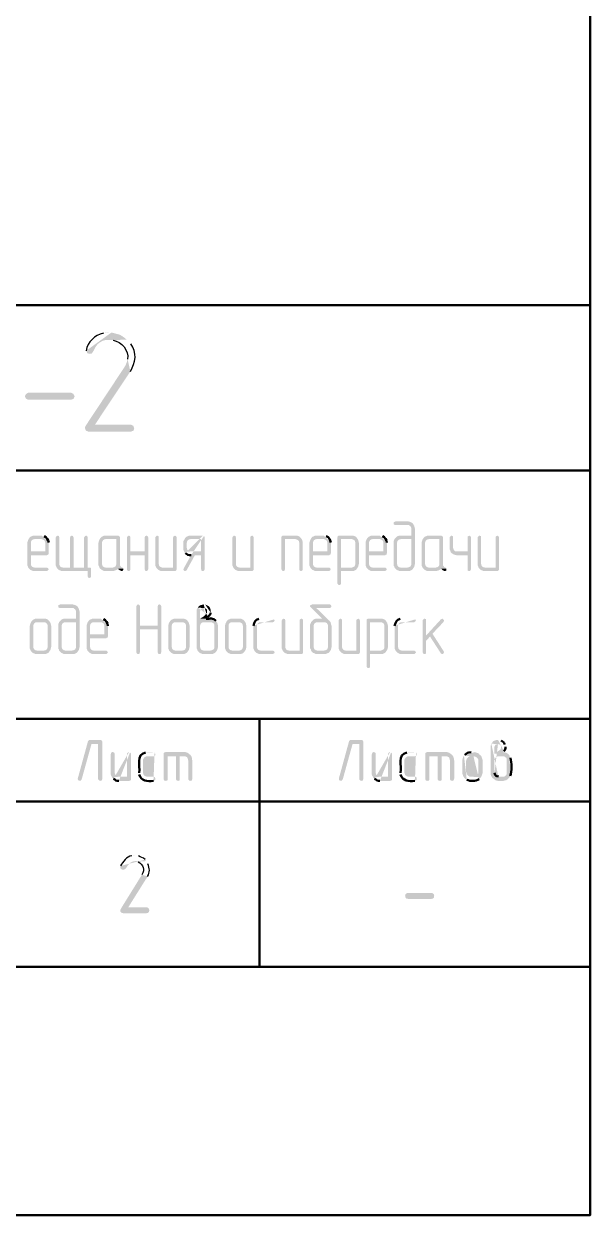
# Model space of a CAD drawing. Header units: millimetres. Extents: x -211 to 10565, y -2293 to 2244.
# Drawn here: x 5457.9 to 5492.1, y -361.3 to -289.3 of the extents above; entities that cross this region are included whole.
import ezdxf

# ---------------------------------------------------------------- set-up
doc = ezdxf.new("R2010")
doc.units = ezdxf.units.MM
doc.layers.add('PDF _Геометрия', color=7, linetype='Continuous')
doc.layers.add('PDF _Сплошная заливка', color=7, linetype='Continuous')

msp = doc.modelspace()

# ---------------------------------------------------------------- hatches: boundary and pattern name
at = {"layer": 'PDF _Сплошная заливка', "transparency": 33554559}
h = msp.add_hatch(color=256, dxfattribs=at)
h.paths.add_polyline_path([(5463.058, -307.929), (5462.91, -307.929), (5462.74, -307.972)], flags=0)
h.paths.add_polyline_path([(5461.704, -309.03), (5461.767, -309.178), (5461.915, -309.22), (5462.042, -309.199), (5462.106, -309.093), (5462.127, -309.072), (5462.211, -308.903), (5462.296, -308.755), (5462.402, -308.628), (5462.529, -308.522), (5462.74, -308.416), (5462.91, -308.374), (5463.079, -308.374), (5464.137, -308.353), (5464.01, -308.247), (5463.862, -308.141), (5463.714, -308.056), (5463.545, -308.014), (5463.396, -307.972), (5463.227, -307.929)], flags=0)
h = msp.add_hatch(color=256, dxfattribs=at)
h.paths.add_polyline_path([(5464.137, -308.353), (5463.079, -308.374), (5463.164, -308.374), (5463.333, -308.395)], flags=0)
h.paths.add_polyline_path([(5464.2, -309.538), (5464.158, -309.707), (5464.095, -309.876), (5464.01, -310.024), (5461.661, -313.579), (5461.619, -313.685), (5461.682, -313.854), (5461.831, -313.918), (5464.412, -313.918), (5464.56, -313.854), (5464.603, -313.706), (5464.539, -313.558), (5464.391, -313.495), (5462.233, -313.495), (5464.37, -310.278)], flags=0)
h.paths.add_polyline_path([(5464.391, -308.607), (5464.285, -308.48)], flags=0)
for points in [[(5460.794, -311.992), (5458.212, -311.992), (5458.064, -311.929), (5458, -311.781), (5458.064, -311.654), (5458.191, -311.569), (5460.794, -311.569), (5460.921, -311.633), (5461.005, -311.781), (5460.942, -311.929)], [(5481.108, -319.335), (5480.367, -319.335), (5480.367, -319.356), (5480.282, -319.377), (5480.261, -319.462), (5480.282, -319.525), (5480.367, -319.568), (5481.192, -319.568), (5481.277, -319.631), (5481.319, -319.695), (5481.34, -319.779), (5481.34, -320.202), (5480.6, -320.202), (5480.536, -320.224), (5480.452, -320.266), (5480.388, -320.329), (5480.325, -320.393), (5481.34, -320.414), (5481.34, -321.916), (5481.319, -322.001), (5481.277, -322.065), (5481.192, -322.107), (5481.108, -322.128), (5480.684, -322.128), (5480.325, -322.149), (5480.388, -322.213), (5480.452, -322.276), (5480.536, -322.297), (5480.6, -322.34), (5481.213, -322.34), (5481.277, -322.319), (5481.362, -322.276), (5481.425, -322.213), (5481.51, -322.086), (5481.552, -321.916), (5481.552, -319.779), (5481.51, -319.61), (5481.467, -319.547), (5481.425, -319.462), (5481.362, -319.42), (5481.277, -319.377), (5481.213, -319.356)], [(5459.968, -320.202), (5459.905, -320.245), (5459.863, -320.308), (5459.863, -322.001), (5459.905, -322.086), (5459.926, -322.149), (5460.053, -322.276), (5460.117, -322.297), (5460.201, -322.34), (5461.788, -322.34), (5461.788, -322.657), (5461.831, -322.742), (5461.894, -322.763), (5461.979, -322.721), (5462, -322.657), (5462, -322.213), (5461.979, -322.149), (5461.894, -322.128), (5460.286, -322.128), (5460.201, -322.107), (5460.138, -322.065), (5460.095, -322.001), (5460.074, -321.916), (5460.074, -320.308), (5460.053, -320.224)], [(5460.836, -320.202), (5460.751, -320.245), (5460.73, -320.308), (5460.73, -322.128), (5460.286, -322.128), (5460.942, -322.128), (5460.942, -320.308), (5460.899, -320.224)], [(5461.682, -320.202), (5461.619, -320.245), (5461.577, -320.308), (5461.577, -322.128), (5460.942, -322.128), (5461.788, -322.128), (5461.788, -320.308), (5461.767, -320.224)], [(5463.629, -320.202), (5462.783, -320.202), (5462.698, -320.245), (5462.635, -320.266), (5462.571, -320.329), (5462.529, -320.393), (5463.523, -320.414), (5463.523, -321.916), (5463.502, -322.001), (5463.46, -322.065), (5463.396, -322.107), (5463.312, -322.128), (5462.867, -322.128), (5463.883, -322.128), (5463.82, -322.107), (5463.777, -322.043), (5463.735, -322.001), (5463.735, -320.287), (5463.693, -320.224)], [(5464.264, -320.202), (5464.2, -320.245), (5464.158, -320.308), (5464.158, -322.234), (5464.2, -322.319), (5464.264, -322.34), (5464.349, -322.319), (5464.37, -322.234), (5464.37, -321.387), (5465.237, -321.387), (5464.37, -321.155), (5464.37, -320.308), (5464.349, -320.224)], [(5465.343, -320.202), (5465.259, -320.245), (5465.237, -320.308), (5465.237, -321.155), (5464.37, -321.155), (5465.237, -321.387), (5465.237, -322.234), (5465.259, -322.319), (5465.343, -322.34), (5465.407, -322.319), (5465.449, -322.234), (5465.449, -320.308), (5465.407, -320.224)], [(5465.978, -320.202), (5465.914, -320.245), (5465.872, -320.308), (5465.872, -322.001), (5465.914, -322.086), (5465.936, -322.149), (5466.295, -322.128), (5466.211, -322.107), (5466.147, -322.065), (5466.105, -322.001), (5466.084, -321.916), (5466.084, -320.308), (5466.063, -320.224)], [(5467.057, -320.202), (5466.972, -320.245), (5466.951, -320.308), (5466.951, -322.128), (5466.295, -322.128), (5465.936, -322.149), (5466.063, -322.276), (5466.126, -322.297), (5466.211, -322.34), (5467.078, -322.34), (5467.142, -322.297), (5467.163, -322.234), (5467.163, -320.308), (5467.121, -320.224)], [(5470.633, -320.202), (5470.57, -320.245), (5470.527, -320.308), (5470.527, -322.001), (5470.57, -322.086), (5470.591, -322.149), (5470.951, -322.128), (5470.866, -322.107), (5470.803, -322.065), (5470.76, -322.001), (5470.739, -321.916), (5470.739, -320.308), (5470.718, -320.224)], [(5471.712, -320.202), (5471.628, -320.245), (5471.607, -320.308), (5471.607, -322.128), (5470.951, -322.128), (5470.591, -322.149), (5470.718, -322.276), (5470.781, -322.297), (5470.866, -322.34), (5471.734, -322.34), (5471.797, -322.297), (5471.818, -322.234), (5471.818, -320.308), (5471.776, -320.224)], [(5474.357, -320.202), (5473.575, -320.202), (5473.511, -320.224), (5473.49, -320.308), (5473.49, -322.234), (5473.532, -322.319), (5473.596, -322.34), (5473.68, -322.319), (5473.702, -322.234), (5473.702, -320.414), (5474.357, -320.414), (5474.696, -320.393), (5474.654, -320.329), (5474.59, -320.266), (5474.506, -320.224), (5474.442, -320.202)], [(5477.743, -320.202), (5476.96, -320.202), (5476.897, -320.224), (5476.876, -320.308), (5476.876, -323.101), (5476.918, -323.165), (5476.981, -323.186), (5477.066, -323.165), (5477.087, -323.08), (5477.087, -322.34), (5477.828, -322.34), (5477.891, -322.319), (5477.976, -322.276), (5478.039, -322.213), (5478.082, -322.149), (5477.087, -322.128), (5477.087, -320.414), (5477.743, -320.414), (5478.082, -320.393), (5478.039, -320.329), (5477.976, -320.266), (5477.891, -320.224), (5477.828, -320.202)], [(5483.139, -320.202), (5482.293, -320.202), (5482.208, -320.245), (5482.145, -320.266), (5482.081, -320.329), (5482.039, -320.393), (5483.033, -320.414), (5483.033, -321.916), (5483.012, -322.001), (5482.97, -322.065), (5482.906, -322.107), (5482.822, -322.128), (5482.377, -322.128), (5483.393, -322.128), (5483.33, -322.107), (5483.287, -322.043), (5483.245, -322.001), (5483.245, -320.287), (5483.203, -320.224)], [(5483.753, -320.202), (5483.689, -320.245), (5483.647, -320.308), (5483.647, -321.028), (5483.689, -321.112), (5483.71, -321.197), (5484.07, -321.155), (5483.985, -321.155), (5483.922, -321.091), (5483.88, -321.028), (5483.859, -320.943), (5483.859, -320.308), (5483.837, -320.224)], [(5484.832, -320.202), (5484.747, -320.245), (5484.726, -320.308), (5484.726, -321.155), (5484.07, -321.155), (5483.71, -321.197), (5483.774, -321.261), (5483.901, -321.345), (5483.985, -321.366), (5484.07, -321.387), (5484.726, -321.387), (5484.726, -322.234), (5484.747, -322.319), (5484.832, -322.34), (5484.895, -322.319), (5484.938, -322.234), (5484.938, -320.308), (5484.895, -320.224)], [(5485.446, -320.202), (5485.382, -320.245), (5485.34, -320.308), (5485.34, -322.001), (5485.382, -322.086), (5485.403, -322.149), (5485.763, -322.128), (5485.678, -322.107), (5485.615, -322.065), (5485.573, -322.001), (5485.551, -321.916), (5485.551, -320.308), (5485.53, -320.224)], [(5486.525, -320.202), (5486.44, -320.245), (5486.419, -320.308), (5486.419, -322.128), (5485.763, -322.128), (5485.403, -322.149), (5485.53, -322.276), (5485.594, -322.297), (5485.678, -322.34), (5486.546, -322.34), (5486.609, -322.297), (5486.631, -322.234), (5486.631, -320.308), (5486.588, -320.224)], [(5458.233, -320.393), (5458.191, -320.478), (5458.17, -320.541), (5458.149, -320.626), (5458.149, -322.001), (5458.191, -322.086), (5458.212, -322.149), (5458.339, -322.276), (5458.403, -322.297), (5458.487, -322.34), (5459.334, -322.34), (5459.397, -322.297), (5459.439, -322.234), (5459.397, -322.17), (5459.334, -322.128), (5458.572, -322.128), (5458.487, -322.107), (5458.424, -322.065), (5458.381, -322.001), (5458.36, -321.916), (5458.36, -321.387), (5459.334, -321.387), (5459.355, -321.366), (5459.418, -321.345), (5459.439, -321.261), (5458.36, -321.155), (5458.36, -320.626), (5458.381, -320.541), (5458.424, -320.478), (5458.487, -320.435), (5458.572, -320.414), (5459.016, -320.414)], [(5462.529, -320.393), (5462.486, -320.478), (5462.465, -320.541), (5462.444, -320.626), (5462.444, -322.001), (5462.486, -322.086), (5462.508, -322.149), (5462.635, -322.276), (5462.698, -322.297), (5462.783, -322.34), (5463.333, -322.34), (5463.418, -322.319), (5463.481, -322.297), (5463.566, -322.255), (5463.629, -322.192), (5463.947, -322.192), (5463.883, -322.128), (5462.867, -322.128), (5462.783, -322.107), (5462.719, -322.065), (5462.677, -322.001), (5462.656, -321.916), (5462.656, -320.626), (5462.677, -320.541), (5462.719, -320.478), (5462.783, -320.435), (5462.867, -320.414), (5463.523, -320.414)], [(5467.65, -320.393), (5467.607, -320.478), (5467.565, -320.541), (5467.565, -321.028), (5467.586, -321.112), (5467.628, -321.197), (5467.988, -321.155), (5467.904, -321.155), (5467.84, -321.091), (5467.798, -321.028), (5467.777, -320.943), (5467.777, -320.626), (5467.798, -320.541), (5467.84, -320.478), (5467.904, -320.435), (5467.988, -320.414), (5468.644, -320.414)], [(5474.696, -320.393), (5474.357, -320.414), (5474.421, -320.435), (5474.506, -320.478), (5474.548, -320.541), (5474.569, -320.626), (5474.569, -322.234), (5474.59, -322.319), (5474.675, -322.34), (5474.738, -322.319), (5474.781, -322.234), (5474.781, -320.626), (5474.738, -320.456)], [(5475.267, -320.393), (5475.225, -320.478), (5475.204, -320.541), (5475.183, -320.626), (5475.183, -322.001), (5475.225, -322.086), (5475.246, -322.149), (5475.373, -322.276), (5475.437, -322.297), (5475.521, -322.34), (5476.368, -322.34), (5476.431, -322.297), (5476.474, -322.234), (5476.431, -322.17), (5476.368, -322.128), (5475.606, -322.128), (5475.521, -322.107), (5475.458, -322.065), (5475.416, -322.001), (5475.394, -321.916), (5475.394, -321.387), (5476.368, -321.387), (5476.389, -321.366), (5476.452, -321.345), (5476.474, -321.261), (5475.394, -321.155), (5475.394, -320.626), (5475.416, -320.541), (5475.458, -320.478), (5475.521, -320.435), (5475.606, -320.414), (5476.05, -320.414)], [(5478.082, -320.393), (5477.743, -320.414), (5477.807, -320.435), (5477.891, -320.478), (5477.934, -320.541), (5477.955, -320.626), (5477.955, -321.916), (5477.934, -322.001), (5477.891, -322.065), (5477.807, -322.107), (5477.743, -322.128), (5477.087, -322.128), (5478.082, -322.149), (5478.124, -322.086), (5478.166, -321.916), (5478.166, -320.626), (5478.124, -320.456)], [(5478.653, -320.393), (5478.611, -320.478), (5478.59, -320.541), (5478.568, -320.626), (5478.568, -322.001), (5478.611, -322.086), (5478.632, -322.149), (5478.759, -322.276), (5478.822, -322.297), (5478.907, -322.34), (5479.753, -322.34), (5479.817, -322.297), (5479.859, -322.234), (5479.817, -322.17), (5479.753, -322.128), (5478.992, -322.128), (5478.907, -322.107), (5478.843, -322.065), (5478.801, -322.001), (5478.78, -321.916), (5478.78, -321.387), (5479.753, -321.387), (5479.775, -321.366), (5479.838, -321.345), (5479.859, -321.261), (5478.78, -321.155), (5478.78, -320.626), (5478.801, -320.541), (5478.843, -320.478), (5478.907, -320.435), (5478.992, -320.414), (5479.436, -320.414)], [(5480.325, -320.393), (5480.304, -320.456), (5480.261, -320.541), (5480.261, -322.001), (5480.304, -322.065), (5480.325, -322.149), (5480.684, -322.128), (5480.6, -322.107), (5480.536, -322.065), (5480.494, -322.001), (5480.473, -321.916), (5480.473, -320.626), (5480.494, -320.541), (5480.536, -320.478), (5480.6, -320.435), (5480.684, -320.414), (5481.34, -320.414)], [(5482.039, -320.393), (5481.996, -320.478), (5481.975, -320.541), (5481.954, -320.626), (5481.954, -322.001), (5481.996, -322.086), (5482.018, -322.149), (5482.145, -322.276), (5482.208, -322.297), (5482.293, -322.34), (5482.843, -322.34), (5482.927, -322.319), (5482.991, -322.297), (5483.076, -322.255), (5483.139, -322.192), (5483.456, -322.192), (5483.393, -322.128), (5482.377, -322.128), (5482.293, -322.107), (5482.229, -322.065), (5482.187, -322.001), (5482.166, -321.916), (5482.166, -320.626), (5482.187, -320.541), (5482.229, -320.478), (5482.293, -320.435), (5482.377, -320.414), (5483.033, -320.414)], [(5468.031, -321.387), (5467.586, -322.192), (5467.565, -322.234), (5467.607, -322.319), (5467.671, -322.34), (5467.734, -322.319), (5467.777, -322.276), (5468.263, -321.387), (5468.644, -321.387)], [(5463.947, -322.192), (5463.629, -322.192), (5463.65, -322.234), (5463.714, -322.276), (5463.735, -322.297), (5463.82, -322.34), (5463.841, -322.34), (5463.925, -322.319), (5463.947, -322.234)], [(5483.456, -322.192), (5483.139, -322.192), (5483.16, -322.234), (5483.224, -322.276), (5483.245, -322.297), (5483.33, -322.34), (5483.351, -322.34), (5483.435, -322.319), (5483.456, -322.234)], [(5460.857, -324.35), (5460.117, -324.35), (5460.117, -324.371), (5460.032, -324.392), (5460.011, -324.477), (5460.032, -324.54), (5460.117, -324.583), (5460.942, -324.583), (5461.026, -324.646), (5461.069, -324.71), (5461.09, -324.794), (5461.09, -325.218), (5460.349, -325.218), (5460.286, -325.239), (5460.201, -325.281), (5460.074, -325.408), (5461.09, -325.429), (5461.09, -326.932), (5461.069, -327.016), (5461.026, -327.08), (5460.942, -327.122), (5460.857, -327.143), (5460.434, -327.143), (5460.074, -327.164), (5460.201, -327.291), (5460.286, -327.312), (5460.349, -327.355), (5460.963, -327.355), (5461.026, -327.334), (5461.111, -327.291), (5461.175, -327.228), (5461.259, -327.101), (5461.302, -326.932), (5461.302, -324.794), (5461.259, -324.625), (5461.217, -324.562), (5461.175, -324.477), (5461.111, -324.435), (5461.026, -324.392), (5460.963, -324.371)], [(5464.835, -324.35), (5464.772, -324.392), (5464.729, -324.477), (5464.729, -327.249), (5464.772, -327.334), (5464.835, -327.355), (5464.92, -327.334), (5464.941, -327.249), (5464.941, -325.852), (5466.02, -325.852), (5464.941, -325.641), (5464.941, -324.456), (5464.92, -324.392)], [(5466.126, -324.35), (5466.041, -324.392), (5466.02, -324.477), (5466.02, -325.641), (5464.941, -325.641), (5466.02, -325.852), (5466.02, -327.249), (5466.041, -327.334), (5466.126, -327.355), (5466.211, -327.334), (5466.232, -327.249), (5466.232, -324.456), (5466.19, -324.392)], [(5476.41, -324.35), (5475.331, -324.35), (5475.331, -324.371), (5475.246, -324.392), (5475.204, -324.456), (5475.225, -324.498), (5475.945, -325.218), (5475.564, -325.218), (5475.5, -325.239), (5475.416, -325.281), (5475.289, -325.408), (5475.267, -325.471), (5475.225, -325.556), (5475.225, -327.016), (5475.267, -327.08), (5475.289, -327.164), (5475.648, -327.143), (5475.564, -327.122), (5475.5, -327.08), (5475.458, -327.016), (5475.437, -326.932), (5475.437, -325.641), (5475.458, -325.556), (5475.5, -325.493), (5475.564, -325.45), (5475.648, -325.429), (5476.071, -325.429), (5476.452, -325.408), (5476.389, -325.344), (5475.606, -324.583), (5476.41, -324.583), (5476.474, -324.54), (5476.516, -324.477), (5476.474, -324.392)], [(5459.164, -325.218), (5458.635, -325.218), (5458.551, -325.26), (5458.487, -325.281), (5458.424, -325.344), (5458.381, -325.408), (5459.164, -325.429), (5459.228, -325.45), (5459.312, -325.493), (5459.355, -325.556), (5459.376, -325.641), (5459.376, -326.932), (5459.355, -327.016), (5459.312, -327.08), (5459.249, -327.122), (5459.164, -327.143), (5458.72, -327.143), (5458.36, -327.164), (5458.487, -327.291), (5458.551, -327.312), (5458.635, -327.355), (5459.228, -327.355), (5459.312, -327.334), (5459.397, -327.291), (5459.461, -327.228), (5459.545, -327.101), (5459.588, -326.932), (5459.588, -325.641), (5459.545, -325.471), (5459.461, -325.344), (5459.397, -325.281), (5459.312, -325.239), (5459.249, -325.218)], [(5467.523, -325.218), (5466.994, -325.218), (5466.909, -325.26), (5466.846, -325.281), (5466.782, -325.344), (5466.74, -325.408), (5467.523, -325.429), (5467.586, -325.45), (5467.671, -325.493), (5467.713, -325.556), (5467.734, -325.641), (5467.734, -326.932), (5467.713, -327.016), (5467.671, -327.08), (5467.607, -327.122), (5467.523, -327.143), (5467.078, -327.143), (5466.719, -327.164), (5466.846, -327.291), (5466.909, -327.312), (5466.994, -327.355), (5467.586, -327.355), (5467.671, -327.334), (5467.755, -327.291), (5467.819, -327.228), (5467.904, -327.101), (5467.946, -326.932), (5467.946, -325.641), (5467.904, -325.471), (5467.819, -325.344), (5467.755, -325.281), (5467.671, -325.239), (5467.607, -325.218)], [(5470.951, -325.218), (5470.422, -325.218), (5470.337, -325.26), (5470.274, -325.281), (5470.21, -325.344), (5470.168, -325.408), (5470.951, -325.429), (5471.014, -325.45), (5471.099, -325.493), (5471.141, -325.556), (5471.162, -325.641), (5471.162, -326.932), (5471.141, -327.016), (5471.099, -327.08), (5471.035, -327.122), (5470.951, -327.143), (5470.506, -327.143), (5470.147, -327.164), (5470.274, -327.291), (5470.337, -327.312), (5470.422, -327.355), (5471.014, -327.355), (5471.099, -327.334), (5471.183, -327.291), (5471.247, -327.228), (5471.332, -327.101), (5471.374, -326.932), (5471.374, -325.641), (5471.332, -325.471), (5471.247, -325.344), (5471.183, -325.281), (5471.099, -325.239), (5471.035, -325.218)], [(5473.617, -325.218), (5473.553, -325.26), (5473.511, -325.323), (5473.511, -327.016), (5473.553, -327.101), (5473.575, -327.164), (5473.934, -327.143), (5473.85, -327.122), (5473.786, -327.08), (5473.744, -327.016), (5473.723, -326.932), (5473.723, -325.323), (5473.702, -325.239)], [(5474.696, -325.218), (5474.611, -325.26), (5474.59, -325.323), (5474.59, -327.143), (5473.934, -327.143), (5473.575, -327.164), (5473.702, -327.291), (5473.765, -327.312), (5473.85, -327.355), (5474.717, -327.355), (5474.781, -327.312), (5474.802, -327.249), (5474.802, -325.323), (5474.76, -325.239)], [(5477.045, -325.218), (5476.981, -325.26), (5476.939, -325.323), (5476.939, -327.016), (5476.981, -327.101), (5477.003, -327.164), (5477.362, -327.143), (5477.278, -327.122), (5477.214, -327.08), (5477.172, -327.016), (5477.151, -326.932), (5477.151, -325.323), (5477.13, -325.239)], [(5478.124, -325.218), (5478.039, -325.26), (5478.018, -325.323), (5478.018, -327.143), (5477.362, -327.143), (5477.003, -327.164), (5477.13, -327.291), (5477.193, -327.312), (5477.278, -327.355), (5478.145, -327.355), (5478.209, -327.312), (5478.23, -327.249), (5478.23, -325.323), (5478.188, -325.239)], [(5479.499, -325.218), (5478.717, -325.218), (5478.653, -325.239), (5478.632, -325.323), (5478.632, -328.116), (5478.674, -328.18), (5478.738, -328.201), (5478.822, -328.18), (5478.843, -328.095), (5478.843, -327.355), (5479.584, -327.355), (5479.648, -327.334), (5479.732, -327.291), (5479.796, -327.228), (5479.838, -327.164), (5478.843, -327.143), (5478.843, -325.429), (5479.499, -325.429), (5479.838, -325.408), (5479.796, -325.344), (5479.732, -325.281), (5479.648, -325.239), (5479.584, -325.218)], [(5482.123, -325.218), (5482.06, -325.26), (5482.018, -325.323), (5482.018, -327.249), (5482.06, -327.334), (5482.123, -327.355), (5482.208, -327.334), (5482.229, -327.249), (5482.229, -326.551), (5482.462, -326.297), (5482.229, -326.233), (5482.229, -325.323), (5482.208, -325.239)], [(5483.203, -325.218), (5483.118, -325.26), (5482.229, -326.233), (5482.462, -326.297), (5483.118, -327.312), (5483.139, -327.334), (5483.203, -327.355), (5483.266, -327.334), (5483.308, -327.249), (5483.287, -327.185), (5482.61, -326.127), (5483.287, -325.408), (5483.308, -325.323), (5483.266, -325.26)], [(5458.381, -325.408), (5458.339, -325.493), (5458.318, -325.556), (5458.297, -325.641), (5458.297, -327.016), (5458.339, -327.101), (5458.36, -327.164), (5458.72, -327.143), (5458.635, -327.122), (5458.572, -327.08), (5458.529, -327.016), (5458.508, -326.932), (5458.508, -325.641), (5458.529, -325.556), (5458.572, -325.493), (5458.635, -325.45), (5458.72, -325.429), (5459.164, -325.429)], [(5460.074, -325.408), (5460.053, -325.471), (5460.011, -325.556), (5460.011, -327.016), (5460.053, -327.08), (5460.074, -327.164), (5460.434, -327.143), (5460.349, -327.122), (5460.286, -327.08), (5460.243, -327.016), (5460.222, -326.932), (5460.222, -325.641), (5460.243, -325.556), (5460.286, -325.493), (5460.349, -325.45), (5460.434, -325.429), (5461.09, -325.429)], [(5461.809, -325.408), (5461.767, -325.493), (5461.746, -325.556), (5461.725, -325.641), (5461.725, -327.016), (5461.767, -327.101), (5461.788, -327.164), (5461.915, -327.291), (5461.979, -327.312), (5462.063, -327.355), (5462.91, -327.355), (5462.973, -327.312), (5463.015, -327.249), (5462.973, -327.185), (5462.91, -327.143), (5462.148, -327.143), (5462.063, -327.122), (5462, -327.08), (5461.957, -327.016), (5461.936, -326.932), (5461.936, -326.402), (5462.91, -326.402), (5462.931, -326.381), (5462.994, -326.36), (5463.015, -326.276), (5461.936, -326.17), (5461.936, -325.641), (5461.957, -325.556), (5462, -325.493), (5462.063, -325.45), (5462.148, -325.429), (5462.592, -325.429)], [(5466.74, -325.408), (5466.697, -325.493), (5466.676, -325.556), (5466.655, -325.641), (5466.655, -327.016), (5466.697, -327.101), (5466.719, -327.164), (5467.078, -327.143), (5466.994, -327.122), (5466.93, -327.08), (5466.888, -327.016), (5466.867, -326.932), (5466.867, -325.641), (5466.888, -325.556), (5466.93, -325.493), (5466.994, -325.45), (5467.078, -325.429), (5467.523, -325.429)], [(5469.575, -325.408), (5469.216, -325.429), (5469.3, -325.45), (5469.385, -325.493), (5469.427, -325.556), (5469.448, -325.641), (5469.448, -326.932), (5469.427, -327.016), (5469.385, -327.08), (5469.3, -327.122), (5469.216, -327.143), (5468.792, -327.143), (5468.433, -327.164), (5468.56, -327.291), (5468.644, -327.312), (5468.708, -327.355), (5469.321, -327.355), (5469.385, -327.334), (5469.469, -327.291), (5469.533, -327.228), (5469.618, -327.101), (5469.66, -326.932), (5469.66, -325.641), (5469.618, -325.471)], [(5470.168, -325.408), (5470.125, -325.493), (5470.104, -325.556), (5470.083, -325.641), (5470.083, -327.016), (5470.125, -327.101), (5470.147, -327.164), (5470.506, -327.143), (5470.422, -327.122), (5470.358, -327.08), (5470.316, -327.016), (5470.295, -326.932), (5470.295, -325.641), (5470.316, -325.556), (5470.358, -325.493), (5470.422, -325.45), (5470.506, -325.429), (5470.951, -325.429)], [(5476.452, -325.408), (5476.071, -325.429), (5476.156, -325.45), (5476.241, -325.493), (5476.283, -325.556), (5476.304, -325.641), (5476.304, -326.932), (5476.283, -327.016), (5476.241, -327.08), (5476.156, -327.122), (5476.071, -327.143), (5475.648, -327.143), (5475.289, -327.164), (5475.416, -327.291), (5475.5, -327.312), (5475.564, -327.355), (5476.177, -327.355), (5476.241, -327.312), (5476.325, -327.291), (5476.389, -327.228), (5476.474, -327.101), (5476.516, -326.932), (5476.516, -325.641), (5476.495, -325.577), (5476.474, -325.493)], [(5479.838, -325.408), (5479.499, -325.429), (5479.563, -325.45), (5479.648, -325.493), (5479.69, -325.556), (5479.711, -325.641), (5479.711, -326.932), (5479.69, -327.016), (5479.648, -327.08), (5479.563, -327.122), (5479.499, -327.143), (5478.843, -327.143), (5479.838, -327.164), (5479.88, -327.101), (5479.923, -326.932), (5479.923, -325.641), (5479.88, -325.471)], [(5462.55, -332.539), (5461.894, -332.539), (5461.809, -332.624), (5461.196, -334.867), (5461.196, -334.93), (5461.217, -334.972), (5461.238, -334.994), (5461.323, -335.015), (5461.386, -334.994), (5461.386, -334.972), (5461.428, -334.93), (5462.021, -332.793), (5462.423, -332.793), (5462.677, -332.666), (5462.656, -332.602), (5462.613, -332.56)], [(5462.677, -332.666), (5462.423, -332.793), (5462.423, -334.93), (5462.486, -334.994), (5462.55, -335.015), (5462.571, -335.015), (5462.635, -334.994), (5462.656, -334.951), (5462.677, -334.888)], [(5478.314, -332.539), (5477.659, -332.539), (5477.574, -332.624), (5476.96, -334.867), (5476.96, -334.93), (5476.981, -334.972), (5477.003, -334.994), (5477.087, -335.015), (5477.151, -334.994), (5477.151, -334.972), (5477.193, -334.93), (5477.785, -332.793), (5478.188, -332.793), (5478.441, -332.666), (5478.42, -332.602), (5478.378, -332.56)], [(5478.441, -332.666), (5478.188, -332.793), (5478.188, -334.93), (5478.251, -334.994), (5478.314, -335.015), (5478.336, -335.015), (5478.399, -334.994), (5478.42, -334.951), (5478.441, -334.888)], [(5463.312, -333.28), (5463.269, -333.28), (5463.206, -333.322), (5463.206, -333.343), (5463.185, -333.407), (5463.185, -334.634), (5463.206, -334.697), (5463.248, -334.761), (5463.269, -334.824), (5463.671, -334.761), (5463.65, -334.761), (5463.566, -334.74), (5463.502, -334.697), (5463.46, -334.655), (5463.418, -334.528), (5463.418, -333.364), (5463.396, -333.322), (5463.375, -333.301)], [(5467.607, -333.28), (5466.486, -333.28), (5466.422, -333.301), (5466.38, -333.343), (5466.38, -334.93), (5466.401, -334.972), (5466.422, -334.994), (5466.507, -335.015), (5466.528, -335.015), (5466.592, -334.994), (5466.613, -334.951), (5466.613, -333.534), (5467.607, -333.534), (5468.009, -333.47), (5467.967, -333.428), (5467.925, -333.407), (5467.882, -333.364), (5467.819, -333.322), (5467.755, -333.301), (5467.692, -333.28)], [(5467.353, -333.534), (5467.121, -333.534), (5467.121, -334.93), (5467.163, -334.972), (5467.163, -334.994), (5467.248, -335.015), (5467.269, -335.015), (5467.332, -334.994), (5467.353, -334.951), (5467.353, -334.888)], [(5468.009, -333.47), (5467.607, -333.534), (5467.671, -333.534), (5467.734, -333.555), (5467.798, -333.597), (5467.819, -333.639), (5467.84, -333.703), (5467.861, -333.787), (5467.861, -334.93), (5467.904, -334.972), (5467.904, -334.994), (5467.988, -335.015), (5468.009, -335.015), (5468.073, -334.994), (5468.094, -334.951), (5468.115, -334.888), (5468.115, -333.787), (5468.094, -333.745), (5468.094, -333.661), (5468.052, -333.534)], [(5479.076, -333.28), (5479.034, -333.28), (5478.97, -333.322), (5478.97, -333.343), (5478.949, -333.407), (5478.949, -334.634), (5478.97, -334.697), (5479.013, -334.761), (5479.034, -334.824), (5479.436, -334.761), (5479.415, -334.761), (5479.33, -334.74), (5479.267, -334.697), (5479.224, -334.655), (5479.182, -334.528), (5479.182, -333.364), (5479.161, -333.322), (5479.14, -333.301)], [(5483.414, -333.28), (5482.293, -333.28), (5482.229, -333.301), (5482.187, -333.343), (5482.187, -334.93), (5482.208, -334.972), (5482.229, -334.994), (5482.314, -335.015), (5482.335, -335.015), (5482.398, -334.994), (5482.42, -334.951), (5482.42, -333.534), (5483.414, -333.534), (5483.816, -333.47), (5483.774, -333.428), (5483.732, -333.407), (5483.689, -333.364), (5483.626, -333.322), (5483.562, -333.301), (5483.499, -333.28)], [(5483.16, -333.534), (5482.927, -333.534), (5482.927, -334.93), (5482.97, -334.972), (5482.97, -334.994), (5483.054, -335.015), (5483.076, -335.015), (5483.139, -334.994), (5483.16, -334.951), (5483.16, -334.888)], [(5483.816, -333.47), (5483.414, -333.534), (5483.478, -333.534), (5483.541, -333.555), (5483.605, -333.597), (5483.626, -333.639), (5483.647, -333.703), (5483.668, -333.787), (5483.668, -334.93), (5483.71, -334.972), (5483.71, -334.994), (5483.795, -335.015), (5483.816, -335.015), (5483.88, -334.994), (5483.901, -334.951), (5483.922, -334.888), (5483.922, -333.787), (5483.901, -333.745), (5483.901, -333.661), (5483.859, -333.534)], [(5482.547, -342.146), (5481.15, -342.146), (5481.044, -342.125), (5480.981, -342.061), (5480.96, -341.955), (5480.981, -341.871), (5481.044, -341.807), (5481.15, -341.786), (5482.547, -341.786), (5482.631, -341.807), (5482.695, -341.871), (5482.716, -341.955), (5482.695, -342.061), (5482.631, -342.125)]]:
    msp.add_hatch(color=256, dxfattribs=at).paths.add_polyline_path(points)
h = msp.add_hatch(color=256, dxfattribs=at)
h.paths.add_polyline_path([(5459.016, -320.202), (5458.487, -320.202), (5458.403, -320.245), (5458.339, -320.266), (5458.276, -320.329), (5458.233, -320.393), (5459.016, -320.414), (5459.08, -320.435), (5459.164, -320.478), (5459.207, -320.541), (5459.228, -320.626), (5459.228, -321.155), (5458.36, -321.155), (5459.439, -321.261), (5459.439, -320.626)], flags=0)
h.paths.add_polyline_path([(5459.164, -320.224), (5459.101, -320.202)], flags=0)
h = msp.add_hatch(color=256, dxfattribs=at)
h.paths.add_polyline_path([(5468.75, -320.202), (5467.904, -320.202), (5467.819, -320.245), (5467.755, -320.266), (5467.692, -320.329), (5467.65, -320.393), (5468.644, -320.414), (5468.644, -321.155), (5467.988, -321.155), (5467.628, -321.197), (5467.692, -321.261)], flags=0)
h.paths.add_polyline_path([(5468.031, -321.387), (5468.644, -321.387), (5468.644, -322.234), (5468.665, -322.319), (5468.75, -322.34), (5468.813, -322.319), (5468.856, -322.234), (5468.856, -320.287), (5468.813, -320.224)], flags=0)
h = msp.add_hatch(color=256, dxfattribs=at)
h.paths.add_polyline_path([(5476.05, -320.202), (5475.521, -320.202), (5475.437, -320.245), (5475.373, -320.266), (5475.31, -320.329), (5475.267, -320.393), (5476.05, -320.414), (5476.114, -320.435), (5476.198, -320.478), (5476.241, -320.541), (5476.262, -320.626), (5476.262, -321.155), (5475.394, -321.155), (5476.474, -321.261), (5476.474, -320.626)], flags=0)
h.paths.add_polyline_path([(5476.198, -320.224), (5476.135, -320.202)], flags=0)
h = msp.add_hatch(color=256, dxfattribs=at)
h.paths.add_polyline_path([(5479.436, -320.202), (5478.907, -320.202), (5478.822, -320.245), (5478.759, -320.266), (5478.695, -320.329), (5478.653, -320.393), (5479.436, -320.414), (5479.499, -320.435), (5479.584, -320.478), (5479.626, -320.541), (5479.648, -320.626), (5479.648, -321.155), (5478.78, -321.155), (5479.859, -321.261), (5479.859, -320.626)], flags=0)
h.paths.add_polyline_path([(5479.584, -320.224), (5479.521, -320.202)], flags=0)
h = msp.add_hatch(color=256, dxfattribs=at)
h.paths.add_polyline_path([(5468.433, -324.54), (5468.411, -324.604), (5468.369, -324.688), (5468.369, -327.016), (5468.411, -327.08), (5468.433, -327.164), (5468.792, -327.143), (5468.708, -327.122), (5468.644, -327.08), (5468.602, -327.016), (5468.581, -326.932), (5468.581, -325.641), (5468.602, -325.556), (5468.644, -325.493), (5468.708, -325.45), (5468.792, -325.429), (5469.216, -325.429), (5469.575, -325.408), (5469.533, -325.344)], flags=0)
h.paths.add_polyline_path([(5468.94, -325.218), (5468.581, -325.218), (5468.581, -324.773), (5468.602, -324.688), (5468.644, -324.625), (5468.708, -324.583), (5468.792, -324.583)], flags=0)
h = msp.add_hatch(color=256, dxfattribs=at)
h.paths.add_polyline_path([(5468.792, -324.35), (5468.729, -324.371), (5468.644, -324.392), (5468.581, -324.413), (5468.496, -324.477), (5468.433, -324.54), (5468.792, -324.583), (5468.877, -324.583), (5468.94, -324.625), (5468.962, -324.625), (5469.004, -324.71), (5469.004, -324.858), (5468.962, -324.921), (5468.813, -325.069), (5468.75, -325.112), (5468.581, -325.218), (5468.94, -325.218), (5469.025, -325.133)], flags=0)
h.paths.add_polyline_path([(5469.216, -324.858), (5469.216, -324.667), (5469.194, -324.604), (5469.152, -324.519), (5469.089, -324.456), (5468.962, -324.392), (5468.898, -324.371)], flags=0)
h = msp.add_hatch(color=256, dxfattribs=at)
h.paths.add_polyline_path([(5462.592, -325.218), (5462.063, -325.218), (5461.979, -325.26), (5461.915, -325.281), (5461.852, -325.344), (5461.809, -325.408), (5462.592, -325.429), (5462.656, -325.45), (5462.74, -325.493), (5462.783, -325.556), (5462.804, -325.641), (5462.804, -326.17), (5461.936, -326.17), (5463.015, -326.276), (5463.015, -325.641)], flags=0)
h.paths.add_polyline_path([(5462.74, -325.239), (5462.677, -325.218)], flags=0)
h = msp.add_hatch(color=256, dxfattribs=at)
h.paths.add_polyline_path([(5472.982, -325.218), (5472.136, -325.218)], flags=0)
h.paths.add_polyline_path([(5471.797, -325.641), (5471.797, -327.016), (5471.839, -327.101), (5471.861, -327.164), (5471.924, -327.228), (5471.988, -327.291), (5472.051, -327.312), (5472.136, -327.355), (5472.982, -327.355), (5473.046, -327.312), (5473.088, -327.249), (5473.046, -327.185), (5472.982, -327.143), (5472.22, -327.143), (5472.136, -327.122), (5472.072, -327.08), (5472.03, -327.016), (5472.009, -326.932), (5472.009, -325.641), (5472.03, -325.556), (5472.072, -325.493), (5472.136, -325.45), (5472.22, -325.429), (5472.982, -325.429), (5473.046, -325.387), (5473.088, -325.323), (5473.046, -325.26)], flags=0)
h = msp.add_hatch(color=256, dxfattribs=at)
h.paths.add_polyline_path([(5481.51, -325.218), (5480.663, -325.218)], flags=0)
h.paths.add_polyline_path([(5480.325, -325.641), (5480.325, -327.016), (5480.367, -327.101), (5480.388, -327.164), (5480.515, -327.291), (5480.579, -327.312), (5480.663, -327.355), (5481.51, -327.355), (5481.573, -327.312), (5481.616, -327.249), (5481.573, -327.185), (5481.51, -327.143), (5480.748, -327.143), (5480.663, -327.122), (5480.6, -327.08), (5480.557, -327.016), (5480.536, -326.932), (5480.536, -325.641), (5480.557, -325.556), (5480.6, -325.493), (5480.663, -325.45), (5480.748, -325.429), (5481.51, -325.429), (5481.573, -325.387), (5481.616, -325.323), (5481.573, -325.26)], flags=0)
h = msp.add_hatch(color=256, dxfattribs=at)
h.paths.add_polyline_path([(5486.165, -332.772), (5486.144, -332.835), (5486.123, -332.92), (5486.123, -334.634), (5486.144, -334.697), (5486.186, -334.761), (5486.207, -334.824), (5486.271, -334.867), (5486.292, -334.888), (5486.355, -334.93), (5486.398, -334.972), (5486.461, -334.994), (5486.546, -335.015), (5486.906, -335.015), (5486.969, -334.994), (5487.033, -334.994), (5487.16, -334.909), (5487.202, -334.867), (5487.223, -334.846), (5487.287, -334.782), (5486.609, -334.761), (5486.588, -334.761)], flags=0)
h.paths.add_polyline_path([(5486.355, -334.528), (5486.355, -333.745), (5486.377, -333.682), (5486.398, -333.661), (5486.44, -333.597), (5486.482, -333.576), (5486.546, -333.534), (5486.863, -333.534), (5487.265, -333.491), (5487.223, -333.428), (5487.181, -333.385), (5486.355, -333.364), (5486.355, -332.962), (5486.377, -332.899), (5486.419, -332.835), (5486.44, -332.835), (5486.482, -332.814), (5486.567, -332.793)], flags=0)
h = msp.add_hatch(color=256, dxfattribs=at)
h.paths.add_polyline_path([(5486.567, -332.539), (5486.504, -332.539), (5486.313, -332.602), (5486.25, -332.645), (5486.25, -332.666), (5486.186, -332.729), (5486.165, -332.772), (5486.567, -332.793), (5486.694, -332.835), (5486.715, -332.856), (5486.757, -332.92), (5486.757, -333.047), (5486.715, -333.11), (5486.673, -333.153), (5486.609, -333.195), (5486.461, -333.301), (5486.355, -333.364), (5487.181, -333.385), (5487.138, -333.364), (5487.075, -333.322), (5487.011, -333.301), (5486.863, -333.301), (5486.884, -333.28), (5486.927, -333.216)], flags=0)
h.paths.add_polyline_path([(5487.011, -332.962), (5486.99, -332.899), (5486.99, -332.814)], flags=0)
h.paths.add_polyline_path([(5486.757, -332.581), (5486.631, -332.539)], flags=0)
h = msp.add_hatch(color=256, dxfattribs=at)
h.paths.add_polyline_path([(5464.285, -333.28), (5464.264, -333.28), (5464.2, -333.322), (5464.179, -333.343), (5464.158, -333.407), (5464.158, -334.761), (5463.671, -334.761), (5463.269, -334.824), (5463.333, -334.867), (5463.354, -334.888)], flags=0)
h.paths.add_polyline_path([(5463.671, -335.015), (5464.306, -335.015), (5464.37, -334.994), (5464.412, -334.951), (5464.412, -333.364), (5464.349, -333.301)], flags=0)
h = msp.add_hatch(color=256, dxfattribs=at)
h.paths.add_polyline_path([(5465.766, -333.28), (5465.343, -333.28), (5465.28, -333.301)], flags=0)
h.paths.add_polyline_path([(5464.899, -334.528), (5464.899, -334.634)], flags=0)
h.paths.add_polyline_path([(5465.766, -335.015), (5465.788, -335.015), (5465.851, -334.972), (5465.872, -334.951), (5465.872, -334.867), (5465.851, -334.803), (5465.83, -334.782), (5465.766, -334.761), (5465.364, -334.761), (5465.28, -334.74), (5465.216, -334.697), (5465.174, -334.655), (5465.132, -334.528), (5465.132, -333.745), (5465.153, -333.682), (5465.174, -333.661), (5465.216, -333.597), (5465.259, -333.576), (5465.322, -333.534), (5465.788, -333.534), (5465.851, -333.491), (5465.872, -333.47), (5465.872, -333.385), (5465.851, -333.322), (5465.83, -333.301)], flags=0)
h = msp.add_hatch(color=256, dxfattribs=at)
h.paths.add_polyline_path([(5480.05, -333.28), (5480.028, -333.28), (5479.965, -333.322), (5479.944, -333.343), (5479.923, -333.407), (5479.923, -334.761), (5479.436, -334.761), (5479.034, -334.824), (5479.097, -334.867), (5479.119, -334.888)], flags=0)
h.paths.add_polyline_path([(5479.436, -335.015), (5480.071, -335.015), (5480.134, -334.994), (5480.177, -334.951), (5480.177, -333.364), (5480.113, -333.301)], flags=0)
h = msp.add_hatch(color=256, dxfattribs=at)
h.paths.add_polyline_path([(5481.552, -333.28), (5481.129, -333.28), (5481.065, -333.301)], flags=0)
h.paths.add_polyline_path([(5480.684, -334.528), (5480.684, -334.634)], flags=0)
h.paths.add_polyline_path([(5481.552, -335.015), (5481.573, -335.015), (5481.637, -334.972), (5481.658, -334.951), (5481.658, -334.867), (5481.637, -334.803), (5481.616, -334.782), (5481.552, -334.761), (5481.15, -334.761), (5481.065, -334.74), (5481.002, -334.697), (5480.96, -334.655), (5480.917, -334.528), (5480.917, -333.745), (5480.938, -333.682), (5480.96, -333.661), (5481.002, -333.597), (5481.044, -333.576), (5481.108, -333.534), (5481.573, -333.534), (5481.637, -333.491), (5481.658, -333.47), (5481.658, -333.385), (5481.637, -333.322), (5481.616, -333.301)], flags=0)
h = msp.add_hatch(color=256, dxfattribs=at)
h.paths.add_polyline_path([(5484.514, -333.512), (5484.472, -333.555), (5484.43, -333.682), (5484.409, -333.766), (5484.409, -334.549), (5484.472, -334.74), (5484.557, -334.867), (5484.62, -334.909), (5484.684, -334.951)], flags=0)
h.paths.add_polyline_path([(5485.424, -334.909), (5485.53, -334.803), (5484.938, -334.761), (5484.853, -334.761), (5484.726, -334.676), (5484.726, -334.655), (5484.684, -334.613), (5484.663, -334.549), (5484.641, -334.465), (5484.641, -333.809), (5484.684, -333.682), (5484.747, -333.618), (5484.747, -333.597), (5484.811, -333.555), (5484.874, -333.534), (5485.086, -333.534)], flags=0)
h = msp.add_hatch(color=256, dxfattribs=at)
h.paths.add_polyline_path([(5485.086, -333.28), (5484.938, -333.28)], flags=0)
h.paths.add_polyline_path([(5484.557, -333.449), (5484.514, -333.512), (5485.086, -333.534), (5485.128, -333.534), (5485.192, -333.555), (5485.255, -333.576), (5485.361, -333.682), (5485.382, -333.766), (5485.382, -334.57), (5485.34, -334.634), (5485.297, -334.676), (5485.297, -334.697), (5485.234, -334.74), (5485.17, -334.761), (5484.938, -334.761), (5485.53, -334.803), (5485.573, -334.74), (5485.636, -334.549), (5485.636, -333.745), (5485.573, -333.555), (5485.53, -333.491), (5485.488, -333.449), (5485.467, -333.449), (5485.424, -333.385), (5485.361, -333.343), (5485.234, -333.301), (5485.17, -333.28)], flags=0)
h = msp.add_hatch(color=256, dxfattribs=at)
h.paths.add_polyline_path([(5487.265, -333.491), (5486.863, -333.534), (5486.927, -333.534), (5486.99, -333.555), (5487.075, -333.639), (5487.096, -333.703), (5487.096, -334.57), (5487.075, -334.634), (5487.033, -334.697), (5486.99, -334.74), (5486.927, -334.761), (5486.609, -334.761), (5487.287, -334.782), (5487.308, -334.719)], flags=0)
h.paths.add_polyline_path([(5487.329, -333.618), (5487.308, -333.534)], flags=0)
h = msp.add_hatch(color=256, dxfattribs=at)
h.paths.add_polyline_path([(5464.645, -339.522), (5464.56, -339.522), (5464.454, -339.543)], flags=0)
h.paths.add_polyline_path([(5463.777, -340.157), (5463.756, -340.22), (5463.777, -340.305), (5463.841, -340.368), (5463.947, -340.39), (5464.01, -340.368), (5464.095, -340.305), (5464.179, -340.178), (5464.243, -340.093), (5464.391, -339.945), (5464.476, -339.903), (5464.56, -339.882), (5464.645, -339.861), (5465.322, -339.861), (5465.259, -339.776)], flags=0)
h.paths.add_polyline_path([(5464.856, -339.543), (5464.751, -339.522)], flags=0)
h = msp.add_hatch(color=256, dxfattribs=at)
h.paths.add_polyline_path([(5465.322, -339.861), (5464.645, -339.861), (5464.729, -339.882), (5464.835, -339.903)], flags=0)
h.paths.add_polyline_path([(5465.068, -340.686), (5463.798, -342.738), (5463.756, -342.844), (5463.777, -342.929), (5463.841, -342.992), (5463.947, -343.013), (5465.343, -343.013), (5465.428, -342.992), (5465.491, -342.929), (5465.512, -342.844), (5465.491, -342.738), (5465.428, -342.675), (5465.343, -342.654), (5464.243, -342.654), (5465.343, -340.897), (5465.364, -340.897), (5465.407, -340.792)], flags=0)
h.paths.add_polyline_path([(5465.428, -340.03), (5465.385, -339.945)], flags=0)

# ---------------------------------------------------------------- linework, layer by layer
at = {"layer": 'PDF _Геометрия', "lineweight": 50}
for points in [[(5097.067, -361.254), (5097.067, -74.34), (5492.132, -74.34), (5492.132, -361.254)], [(5307.19, -361.254), (5307.19, -306.279), (5492.132, -306.279), (5492.132, -361.254)]]:
    msp.add_lwpolyline(points, close=True, dxfattribs=at)
for points in [[(5372.174, -316.267), (5492.132, -316.267)], [(5307.19, -331.269), (5372.174, -331.269), (5492.132, -331.269)], [(5472.157, -331.269), (5472.157, -346.251)], [(5442.151, -336.263), (5492.132, -336.263)], [(5372.174, -346.251), (5492.132, -346.251)]]:
    msp.add_lwpolyline(points, dxfattribs=at)
at = {"layer": 'PDF _Геометрия', "lineweight": 25}
for points in [[(5462.74, -307.972), (5462.219, -308.064), (5461.785, -308.517), (5461.704, -309.03)], [(5463.333, -308.395), (5463.825, -308.492), (5464.314, -309.011), (5464.2, -309.538)], [(5464.37, -310.278), (5464.704, -309.725), (5464.775, -309.162), (5464.391, -308.607)], [(5464.454, -339.543), (5464.162, -339.6), (5463.894, -339.896), (5463.777, -340.157)], [(5465.259, -339.776), (5465.123, -339.626), (5465.017, -339.633), (5464.856, -339.543)], [(5464.835, -339.903), (5465.146, -340.068), (5465.261, -340.384), (5465.068, -340.686)], [(5465.407, -340.792), (5465.555, -340.503), (5465.541, -340.333), (5465.428, -340.03)]]:
    msp.add_open_spline(points, degree=3, dxfattribs=at)
at = {"layer": 'PDF _Геометрия', "lineweight": 50}
for points in [[(5459.439, -320.626), (5459.414, -320.463), (5459.33, -320.283), (5459.164, -320.224)], [(5476.474, -320.626), (5476.448, -320.463), (5476.365, -320.283), (5476.198, -320.224)], [(5479.859, -320.626), (5479.834, -320.463), (5479.75, -320.283), (5479.584, -320.224)], [(5467.692, -321.261), (5467.805, -321.348), (5467.884, -321.379), (5468.031, -321.387)], [(5463.015, -325.641), (5462.99, -325.478), (5462.907, -325.298), (5462.74, -325.239)], [(5469.533, -325.344), (5469.381, -325.145), (5469.152, -325.245), (5468.94, -325.218)], [(5469.025, -325.133), (5469.102, -325.058), (5469.234, -324.984), (5469.216, -324.858)], [(5472.136, -325.218), (5471.904, -325.299), (5471.856, -325.407), (5471.797, -325.641)], [(5480.663, -325.218), (5480.431, -325.299), (5480.383, -325.408), (5480.325, -325.641)], [(5486.99, -332.814), (5486.92, -332.682), (5486.881, -332.676), (5486.757, -332.581)], [(5486.927, -333.216), (5487.007, -333.153), (5487.021, -333.059), (5487.011, -332.962)], [(5465.28, -333.301), (5464.682, -333.456), (5464.979, -334.07), (5464.899, -334.528)], [(5481.065, -333.301), (5480.468, -333.456), (5480.765, -334.07), (5480.684, -334.528)], [(5484.938, -333.28), (5484.719, -333.281), (5484.7, -333.351), (5484.557, -333.449)], [(5487.308, -334.719), (5487.41, -334.45), (5487.386, -333.91), (5487.329, -333.618)], [(5464.899, -334.634), (5465.037, -335.031), (5465.377, -335.057), (5465.766, -335.015)], [(5480.684, -334.634), (5480.823, -335.031), (5481.163, -335.057), (5481.552, -335.015)], [(5486.588, -334.761), (5486.426, -334.732), (5486.392, -334.668), (5486.355, -334.528)], [(5463.354, -334.888), (5463.445, -334.963), (5463.545, -335.03), (5463.671, -335.015)], [(5479.119, -334.888), (5479.209, -334.963), (5479.31, -335.03), (5479.436, -335.015)], [(5484.684, -334.951), (5484.915, -335.047), (5485.213, -335.057), (5485.424, -334.909)]]:
    msp.add_open_spline(points, degree=3, dxfattribs=at)

doc.saveas('drawing.dxf')
